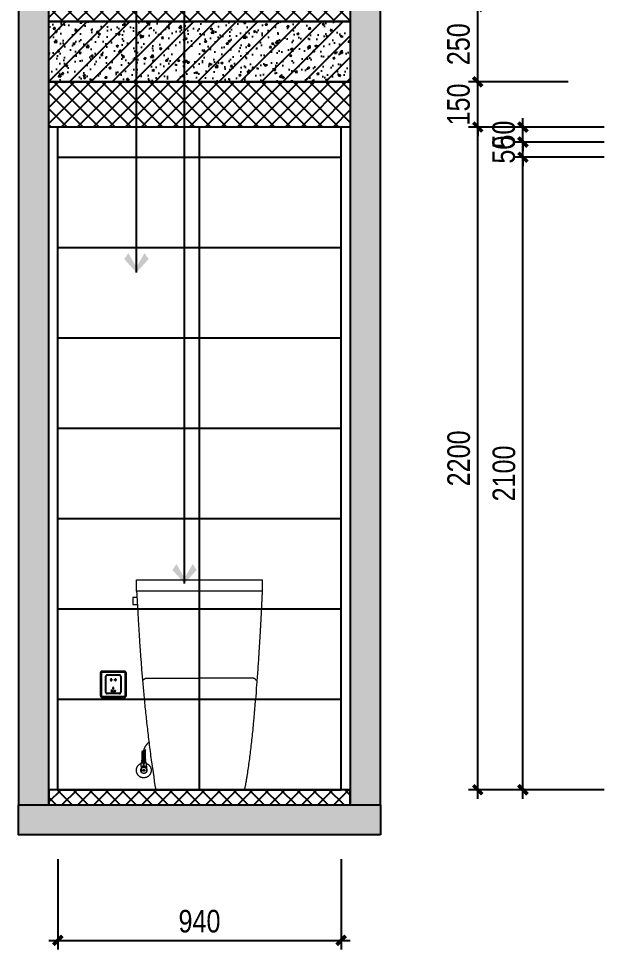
# Model space of a CAD drawing. Extents: x 468514 to 728049, y -74127 to 69080.
# Drawn here: x 593392 to 595365, y 38111 to 41201 of the extents above; entities that cross this region are included whole.
import ezdxf

# ---------------------------------------------------------------- set-up
doc = ezdxf.new("R2010")
doc.units = 0
doc.header["$LTSCALE"] = 500
doc.header["$MEASUREMENT"] = 0
doc.linetypes.add('DASH', pattern=[0.35, 0.25, -0.1])
doc.linetypes.add('DASHED2', pattern=[9.525, 6.35, -3.175])
doc.layers.get('Defpoints').update_dxf_attribs({"color": 229})
for name, color, linetype in [('_____2', 1, 'Continuous'), ('E 立面填充', 250, 'Continuous'), ('E 立面墙体', 245, 'Continuous'), ('E 立面家具、洁具', 153, 'Continuous'), ('E 立面标注尺寸', 9, 'Continuous'), ('E 立面装饰完成线', 225, 'Continuous')]:
    doc.layers.add(name, color=color, linetype=linetype)
doc.styles.add('PDC DIM', font='PMingLiU-ExtB.ttf', dxfattribs={"width": 0.85})
doc.dimstyles.new('PDC-A2', dxfattribs={"dimscale": 0, "dimtxt": 2.5, "dimasz": 1, "dimexe": 1, "dimexo": 1, "dimgap": 0.7, "dimtad": 1, "dimdec": 0, "dimtxsty": 'PDC DIM', "dimblk": 'ARCHTICK', "dimcen": 1, "dimdle": 1, "dimclrd": 8, "dimclre": 8, "dimclrt": 9, "dimadec": 0, "dimazin": 0, "dimtfac": 1, "dimtdec": 0, "dimtix": 1, "dimtmove": 2, "dimatfit": 3, "dimldrblk": 'PDC A2 T R', "dimfxl": 10, "dimfxlon": 1, "dimarcsym": 0})

# ---------------------------------------------------------------- blocks, each defined once
blk = doc.blocks.new('AI9-BLK63')
at = {"layer": '_____2', "color": 250}
blk.add_line((0.027, -0.14), (0, -0.118), dxfattribs=at)
blk.add_lwpolyline([(-0.027, -0.14), (0, -0.118), (0, 0.097), (0, 0.179)], dxfattribs=at)
blk = doc.blocks.new('AI9-BLK62')
at = {"layer": '_____2', "color": 250}
for p in [(-0.027, 0.011), (0.027, 0.011)]:
    blk.add_line(p, (0, -0.011), dxfattribs=at)
blk = doc.blocks.new('AI9-BLK61')
at = {"layer": '_____2', "color": 7}
for name, p in [('AI9-BLK62', (0, 0.16)), ('AI9-BLK63', (0, -0.031))]:
    blk.add_blockref(name, p, dxfattribs=at)
blk = doc.blocks.new('AI9-BLK53')
at = {"layer": '_____2', "color": 250}
for p, q in [((-0.101, 0.023), (0.101, 0.023)), ((-0.101, -0.023), (0.101, -0.023))]:
    blk.add_line(p, q, dxfattribs=at)
blk = doc.blocks.new('rtyr')
at = {"linetype": 'DASHED2', "lineweight": 0}
for p, q in [((256669.9, -48189.3), (256669.9, -48152.2)), ((256669.9, -48152.2), (257087.5, -48152.2)), ((257087.5, -48189.3), (257087.5, -48152.2)), ((256700.6, -48716.2), (256687, -48721.9)), ((256688.2, -48747.7), (256688.2, -48721.4)), ((256688.2, -48724.6), (256690.9, -48722)), ((256688.2, -48727), (256690.9, -48724.4)), ((256688.2, -48729.4), (256690.9, -48726.7)), ((256688.3, -48731.7), (256690.9, -48729.1)), ((256693.1, -48724), (256689.7, -48720.7)), ((256693.1, -48726.4), (256689.7, -48723.1)), ((256693.1, -48728.8), (256689.7, -48725.4)), ((256693.1, -48731.2), (256689.7, -48727.8)), ((256693.1, -48721.7), (256691.4, -48720.1)), ((256691.9, -48722.9), (256695.2, -48719.6)), ((256691.9, -48725.3), (256695.2, -48722)), ((256691.9, -48727.7), (256695.2, -48724.4)), ((256691.9, -48730), (256695.2, -48726.7)), ((256691.9, -48732.4), (256695.2, -48729.1)), ((256697.4, -48724), (256694.1, -48720.7)), ((256697.4, -48726.4), (256694.1, -48723.1)), ((256697.4, -48728.8), (256694.1, -48725.4)), ((256697.4, -48731.2), (256694.1, -48727.8)), ((256697.4, -48721.6), (256694.5, -48718.7)), ((256697.4, -48719.3), (256696.1, -48718.1)), ((256696.2, -48720.5), (256699.4, -48717.4)), ((256696.2, -48722.9), (256699.4, -48719.8)), ((256696.2, -48725.3), (256699.4, -48722.2)), ((256696.2, -48727.7), (256699.4, -48724.5)), ((256696.2, -48730), (256699.4, -48726.9)), ((256696.2, -48732.4), (256699.4, -48729.3)), ((256699.4, -48747.7), (256699.4, -48716.7)), ((256687.8, -48752.3), (256687.8, -48749.9)), ((256687.8, -48756.9), (256687.8, -48754.6)), ((256688.1, -48759.7), (256688.1, -48759.2)), ((256688.2, -48743.7), (256690.9, -48741)), ((256688.2, -48746), (256690.9, -48743.4)), ((256688.3, -48734.1), (256690.9, -48731.5)), ((256688.3, -48736.5), (256690.9, -48733.9)), ((256688.3, -48738.8), (256690.9, -48736.2)), ((256688.3, -48741.2), (256690.9, -48738.6)), ((256689, -48747.6), (256690.9, -48745.7)), ((256693.1, -48733.5), (256689.7, -48730.2)), ((256693.1, -48735.9), (256689.7, -48732.6)), ((256693.1, -48738.3), (256689.7, -48735)), ((256693.1, -48740.7), (256689.7, -48737.4)), ((256693.1, -48743.1), (256689.7, -48739.7)), ((256693.1, -48745.4), (256689.7, -48742.1)), ((256692.9, -48747.6), (256689.7, -48744.5)), ((256691.9, -48734.8), (256695.2, -48731.5)), ((256691.9, -48737.2), (256695.2, -48733.9)), ((256691.9, -48739.6), (256695.2, -48736.2)), ((256691.9, -48741.9), (256695.2, -48738.6)), ((256691.9, -48744.3), (256695.2, -48741)), ((256691.9, -48746.7), (256695.2, -48743.4)), ((256693.3, -48747.6), (256695.2, -48745.7)), ((256694.6, -48759.7), (256693.8, -48760.4)), ((256697.4, -48733.5), (256694.1, -48730.2)), ((256697.4, -48735.9), (256694.1, -48732.6)), ((256697.4, -48738.3), (256694.1, -48735)), ((256697.4, -48740.7), (256694.1, -48737.4)), ((256697.4, -48743.1), (256694.1, -48739.7)), ((256697.4, -48745.4), (256694.1, -48742.1)), ((256697.2, -48747.6), (256694.1, -48744.5)), ((256696.2, -48734.8), (256699.4, -48731.7)), ((256696.2, -48737.2), (256699.4, -48734.1)), ((256696.2, -48739.6), (256699.4, -48736.4)), ((256696.2, -48741.9), (256699.4, -48738.8)), ((256696.2, -48744.3), (256699.4, -48741.2)), ((256696.2, -48746.7), (256699.4, -48743.6)), ((256697.6, -48747.7), (256699.4, -48745.9)), ((256699.5, -48759.7), (256699.5, -48759.2)), ((256699.8, -48752.3), (256699.8, -48749.9)), ((256699.8, -48756.9), (256699.8, -48754.6)), ((256685.1, -48771), (256702.5, -48771)), ((256685.1, -48771.9), (256702.5, -48771.9)), ((256685.1, -48778.9), (256685.1, -48789.3)), ((256694.6, -48770.3), (256693.8, -48769.7)), ((256702.5, -48778.9), (256702.5, -48789.3))]:
    blk.add_line(p, q, dxfattribs=at)
for points in [[(256671.2, -48210.6), (256657.5, -48210.6), (256657.5, -48233), (256671.7, -48233)], [(256692.9, -48759.7), (256693.8, -48760.4), (256693.8, -48762.4)], [(256692.9, -48770.3), (256693.8, -48769.7), (256693.8, -48763)]]:
    blk.add_lwpolyline(points, dxfattribs=at)
blk.add_lwpolyline([(256685, -48759.7), (256684.4, -48760.4), (256684.4, -48769.6), (256685.2, -48770.3), (256702.4, -48770.3), (256703.2, -48769.6), (256703.2, -48760.4), (256702.5, -48759.7)], close=True, dxfattribs=at)
for radius in [10.2, 3.28]:
    blk.add_circle((256693.8, -48784), radius, dxfattribs=at)
for centre, major_axis, ratio in [((256690.8, -48751.1), (0, 1.18), 0.354545), ((256690.8, -48755.7), (0, 1.16), 0.361111), ((256693.8, -48751.1), (0.01, 1.18), 0.354531), ((256693.8, -48755.7), (0.01, 1.16), 0.361096), ((256696.8, -48751.1), (0, 1.18), 0.354545), ((256696.8, -48755.7), (0, 1.16), 0.361111)]:
    blk.add_ellipse(centre, major_axis=major_axis, ratio=ratio, dxfattribs=at)
for points, knots in [([(256733.2, -48848.5), (256684.2, -48543.1), (256674.7, -48257.2), (256669.9, -48189.3), (256669.9, -48189.3), (257087.5, -48189.3), (257087.5, -48189.3), (257087.5, -48189.3), (257068.8, -48652.1), (257028.5, -48848.5), (257028.5, -48848.5), (256733.2, -48848.5), (256733.2, -48848.5)], [0, 0, 0, 0, 1, 1, 1, 2, 2, 2, 3, 3, 3, 4, 4, 4, 4]), ([(256691.3, -48485.7), (256697.7, -48475.7), (256703.8, -48478.6), (256714.3, -48478.6), (256724.8, -48478.6), (256877.2, -48478.6), (256877.2, -48478.6)], [0, 0, 0, 0, 1, 1, 1, 2, 2, 2, 2]), ([(257066.9, -48485.7), (257060.5, -48475.7), (257054.5, -48478.6), (257043.9, -48478.6), (257033.4, -48478.6), (256880.9, -48478.6), (256880.9, -48478.6)], [0, 0, 0, 0, 1, 1, 1, 2, 2, 2, 2]), ([(256687.8, -48747.6), (256687.5, -48747.6), (256687.2, -48748.1), (256687.2, -48748.8), (256687.2, -48749.4), (256687.5, -48749.9), (256687.8, -48749.9)], [0, 0, 0, 0, 1, 1, 1, 2, 2, 2, 2]), ([(256687.8, -48752.3), (256687.5, -48752.3), (256687.2, -48752.8), (256687.2, -48753.4), (256687.2, -48754.1), (256687.5, -48754.6), (256687.8, -48754.6)], [0, 0, 0, 0, 1, 1, 1, 2, 2, 2, 2]), ([(256687.8, -48756.9), (256687.5, -48756.9), (256687.2, -48757.4), (256687.2, -48758.1), (256687.2, -48758.7), (256687.5, -48759.2), (256687.8, -48759.2)], [0, 0, 0, 0, 1, 1, 1, 2, 2, 2, 2]), ([(256699.8, -48749.9), (256700.1, -48749.9), (256700.4, -48749.4), (256700.4, -48748.8), (256700.4, -48748.1), (256700.1, -48747.6), (256699.8, -48747.6)], [3, 3, 3, 3, 4, 4, 4, 5, 5, 5, 5]), ([(256699.8, -48754.6), (256700.1, -48754.6), (256700.4, -48754.1), (256700.4, -48753.4), (256700.4, -48752.8), (256700.1, -48752.3), (256699.8, -48752.3)], [3, 3, 3, 3, 4, 4, 4, 5, 5, 5, 5]), ([(256699.8, -48759.2), (256700.1, -48759.2), (256700.4, -48758.7), (256700.4, -48758.1), (256700.4, -48757.4), (256700.1, -48756.9), (256699.8, -48756.9)], [3, 3, 3, 3, 4, 4, 4, 5, 5, 5, 5]), ([(256703.2, -48761.6), (256712.1, -48765.2), (256718.4, -48774), (256718.4, -48784.3), (256718.4, -48797.9), (256707.4, -48808.9), (256693.8, -48808.9), (256680.2, -48808.9), (256669.2, -48797.9), (256669.2, -48784.3), (256669.2, -48774), (256675.5, -48765.2), (256684.4, -48761.5)], [0, 0, 0, 0, 1, 1, 1, 2, 2, 2, 3, 3, 3, 4, 4, 4, 4]), ([(256685.1, -48770.3), (256685.1, -48770.3), (256685.1, -48775.2), (256685.1, -48777.2), (256685, -48778.5), (256684.6, -48779.7), (256684.5, -48780.2)], [0, 0, 0, 0, 1, 1, 1, 2, 2, 2, 2]), ([(256702.5, -48770.3), (256702.5, -48770.3), (256702.5, -48775.2), (256702.5, -48777.2), (256702.5, -48778.5), (256702.9, -48779.7), (256703.1, -48780.2)], [0, 0, 0, 0, 1, 1, 1, 2, 2, 2, 2])]:
    blk.add_open_spline(points, degree=3, knots=knots, dxfattribs=at)
for points in [[(256708.6, -48692.5), (256703.1, -48697.4), (256693.5, -48710), (256693.2, -48719.3)], [(256710.7, -48689.5), (256710.2, -48690.7), (256709.5, -48691.7), (256708.6, -48692.5)], [(256699.8, -48747.6), (256699.8, -48747.6), (256687.8, -48747.6), (256687.8, -48747.6)], [(256687.8, -48749.9), (256687.8, -48749.9), (256699.8, -48749.9), (256699.8, -48749.9)], [(256699.8, -48752.3), (256699.8, -48752.3), (256687.8, -48752.3), (256687.8, -48752.3)], [(256687.8, -48754.6), (256687.8, -48754.6), (256699.8, -48754.6), (256699.8, -48754.6)], [(256699.8, -48756.9), (256699.8, -48756.9), (256687.8, -48756.9), (256687.8, -48756.9)], [(256687.8, -48759.2), (256687.8, -48759.2), (256699.8, -48759.2), (256699.8, -48759.2)]]:
    blk.add_open_spline(points, degree=3, dxfattribs=at)
at = {"linetype": 'DASHED2', "lineweight": 0, "xscale": 31.05000000000007, "yscale": 31.05000000000007, "zscale": 31.05000000000007}
for name, p in [('AI9-BLK61', (256693.8, -48765)), ('AI9-BLK53', (256693.8, -48784))]:
    blk.add_blockref(name, p, dxfattribs=at)
blk = doc.blocks.new('ffffaasd')
at = {"linetype": 'DASH', "lineweight": -2, "ltscale": 20}
for p, q in [((69855.2, 418079.7), (69855.2, 418028.7)), ((69901.2, 418084.7), (69860.2, 418084.7)), ((69906.2, 418079.7), (69906.2, 418028.7)), ((69901.2, 418023.7), (69860.2, 418023.7))]:
    blk.add_line(p, q, dxfattribs=at)
for points in [[(69843.2, 418011.7), (69918.2, 418011.7, 0.414214), (69923.2, 418016.7), (69923.2, 418091.7, 0.414214), (69918.2, 418096.7), (69843.2, 418096.7, 0.414214), (69838.2, 418091.7), (69838.2, 418016.7, 0.414214)], [(69843.2, 418013.7), (69918.2, 418013.7, 0.414214), (69921.2, 418016.7), (69921.2, 418091.7, 0.414214), (69918.2, 418094.7), (69843.2, 418094.7, 0.414214), (69840.2, 418091.7), (69840.2, 418016.7, 0.414214)]]:
    blk.add_lwpolyline(points, format="xyb", close=True, dxfattribs=at)
for points in [[(69873.7, 418066.6), (69875.7, 418066.6), (69875.7, 418071.6), (69873.7, 418071.6)], [(69887.7, 418066.6), (69885.7, 418066.6), (69885.7, 418071.6), (69887.7, 418071.6)]]:
    blk.add_lwpolyline(points, dxfattribs=at)
for points in [[(69875.8, 418028.1), (69877.7, 418028.6), (69876.2, 418034.4), (69874.2, 418033.9)], [(69879.7, 418037.6), (69881.7, 418037.6), (69881.7, 418043.6), (69879.7, 418043.6)], [(69885.6, 418028.1), (69883.7, 418028.6), (69885.2, 418034.4), (69887.2, 418033.9)]]:
    blk.add_lwpolyline(points, close=True, dxfattribs=at)
for centre, radius, start, end in [((69860.2, 418079.7), 5, 90, 180), ((69901.2, 418079.7), 5, 0, 90), ((69873.9, 418069.1), 2.51, 93.6471, 266.3529), ((69887.5, 418069.1), 2.51, 273.6471, 86.3529), ((69860.2, 418028.7), 5, 180, 270), ((69901.2, 418028.7), 5, 270, 0)]:
    blk.add_arc(centre, radius, start, end, dxfattribs=at)
blk = doc.blocks.new('d34')
at = {"linetype": 'ByBlock', "lineweight": -2}
blk.add_blockref('ffffaasd', (0, 0), dxfattribs=at)
blk = doc.blocks.new('_ArchTick')
at = {"color": 0, "linetype": 'ByBlock', "const_width": 0.4}
blk.add_lwpolyline([(-0.5, -0.5), (0.5, 0.5)], dxfattribs=at)
blk = doc.blocks.new('*D1330')
at = {"layer": 'Defpoints', "color": 0, "transparency": 16777216}
for p in [(593521.9, 38441), (594461.9, 38441), (594461.9, 38141)]:
    blk.add_point(p, dxfattribs=at)
at = {"layer": 'E 立面标注尺寸', "color": 8, "lineweight": -2, "transparency": 16777216}
for p, q in [((593521.9, 38411), (593521.9, 38111)), ((594461.9, 38411), (594461.9, 38111)), ((593491.9, 38141), (594491.9, 38141))]:
    blk.add_line(p, q, dxfattribs=at)
at = {"layer": 'E 立面标注尺寸', "color": 8, "lineweight": -2, "transparency": 16777216, "xscale": 29.99999882274668, "yscale": 29.99999882274668, "zscale": 29.99999882274668, "rotation": 180}
blk.add_blockref('_ArchTick', (593521.9, 38141), dxfattribs=at)
at = {"layer": 'E 立面标注尺寸', "color": 8, "lineweight": -2, "transparency": 16777216, "xscale": 29.99999882274668, "yscale": 29.99999882274668, "zscale": 29.99999882274668}
blk.add_blockref('_ArchTick', (594461.9, 38141), dxfattribs=at)
at = {"layer": 'E 立面标注尺寸', "color": 9, "transparency": 16777216, "insert": (593991.9, 38204.2), "char_height": 75, "attachment_point": 5, "style": 'PDC DIM'}
blk.add_mtext('940', dxfattribs=at)
blk = doc.blocks.new('PDC A2 T R')
at = {"color": 0, "linetype": 'ByBlock'}
blk.add_line((0, 0), (-2, 0), dxfattribs=at)
for points in [[(-2.15, 0.89), (-1.49, 1.35), (-0.6, 0), (0, 0)], [(-2.15, -0.89), (-1.49, -1.35), (-0.6, 0), (0, 0)]]:
    blk.add_solid(points, dxfattribs=at)
blk = doc.blocks.new('*D1399')
at = {"layer": 'Defpoints', "color": 0, "transparency": 16777216}
for p in [(595064.7, 40741), (595364.7, 40741), (595364.7, 38641)]:
    blk.add_point(p, dxfattribs=at)
at = {"layer": 'E 立面标注尺寸', "color": 8, "lineweight": -2, "transparency": 16777216}
for p, q in [((595064.7, 38611), (595064.7, 40771)), ((595334.7, 40741), (595034.7, 40741)), ((595334.7, 38641), (595034.7, 38641))]:
    blk.add_line(p, q, dxfattribs=at)
at = {"layer": 'E 立面标注尺寸', "color": 8, "lineweight": -2, "transparency": 16777216, "xscale": 29.99999882274668, "yscale": 29.99999882274668, "zscale": 29.99999882274668}
for p, rotation in [((595064.7, 40741), 90), ((595064.7, 38641), 270)]:
    blk.add_blockref('_ArchTick', p, dxfattribs=dict(at, rotation=rotation))
at = {"layer": 'E 立面标注尺寸', "color": 9, "transparency": 16777216, "insert": (595002, 39691), "char_height": 75, "attachment_point": 5, "rotation": 90, "style": 'PDC DIM'}
blk.add_mtext('2100', dxfattribs=at)
blk = doc.blocks.new('*D1400')
at = {"layer": 'Defpoints', "color": 0, "transparency": 16777216}
for p in [(595064.7, 40791), (595364.7, 40791), (595364.7, 40741)]:
    blk.add_point(p, dxfattribs=at)
at = {"layer": 'E 立面标注尺寸', "color": 8, "lineweight": -2, "transparency": 16777216}
for p, q in [((595064.7, 40791), (595064.7, 40821)), ((595334.7, 40791), (595034.7, 40791)), ((595064.7, 40741), (595064.7, 40791)), ((595334.7, 40741), (595034.7, 40741)), ((595064.7, 40741), (595064.7, 40711))]:
    blk.add_line(p, q, dxfattribs=at)
at = {"layer": 'E 立面标注尺寸', "color": 8, "lineweight": -2, "transparency": 16777216, "xscale": 29.99999882274668, "yscale": 29.99999882274668, "zscale": 29.99999882274668}
for p, rotation in [((595064.7, 40791), 270), ((595064.7, 40741), 90)]:
    blk.add_blockref('_ArchTick', p, dxfattribs=dict(at, rotation=rotation))
at = {"layer": 'E 立面标注尺寸', "color": 9, "transparency": 16777216, "insert": (595001.3, 40766), "char_height": 75, "attachment_point": 5, "rotation": 90, "style": 'PDC DIM'}
blk.add_mtext('50', dxfattribs=at)
blk = doc.blocks.new('*D1401')
at = {"layer": 'Defpoints', "color": 0}
for p in [(595064.7, 40841), (595364.7, 40841), (595364.7, 40791)]:
    blk.add_point(p, dxfattribs=at)
at = {"layer": 'E 立面标注尺寸', "color": 8, "lineweight": -2}
for p, q in [((595064.7, 40841), (595064.7, 40871)), ((595334.7, 40841), (595034.7, 40841)), ((595064.7, 40791), (595064.7, 40841)), ((595334.7, 40791), (595034.7, 40791)), ((595064.7, 40791), (595064.7, 40761))]:
    blk.add_line(p, q, dxfattribs=at)
at = {"layer": 'E 立面标注尺寸', "color": 8, "lineweight": -2, "xscale": 29.99999882274668, "yscale": 29.99999882274668, "zscale": 29.99999882274668}
for p, rotation in [((595064.7, 40841), 270), ((595064.7, 40791), 90)]:
    blk.add_blockref('_ArchTick', p, dxfattribs=dict(at, rotation=rotation))
at = {"layer": 'E 立面标注尺寸', "color": 9, "insert": (595001.3, 40816), "char_height": 75, "attachment_point": 5, "rotation": 90, "style": 'PDC DIM'}
blk.add_mtext('50', dxfattribs=at)
blk = doc.blocks.new('*D1402')
at = {"layer": 'Defpoints', "color": 0}
for p in [(594914.7, 40991), (595364.7, 40991), (595364.7, 40841)]:
    blk.add_point(p, dxfattribs=at)
at = {"layer": 'E 立面标注尺寸', "color": 8, "lineweight": -2}
for p, q in [((594914.7, 40991), (594914.7, 41021)), ((595214.7, 40991), (594884.7, 40991)), ((594914.7, 40841), (594914.7, 40991)), ((595214.7, 40841), (594884.7, 40841)), ((594914.7, 40841), (594914.7, 40811))]:
    blk.add_line(p, q, dxfattribs=at)
at = {"layer": 'E 立面标注尺寸', "color": 8, "lineweight": -2, "xscale": 29.99999882274668, "yscale": 29.99999882274668, "zscale": 29.99999882274668}
for p, rotation in [((594914.7, 40991), 270), ((594914.7, 40841), 90)]:
    blk.add_blockref('_ArchTick', p, dxfattribs=dict(at, rotation=rotation))
at = {"layer": 'E 立面标注尺寸', "color": 9, "insert": (594851.3, 40916), "char_height": 75, "attachment_point": 5, "rotation": 90, "style": 'PDC DIM'}
blk.add_mtext('150', dxfattribs=at)
blk = doc.blocks.new('*D1403')
at = {"layer": 'Defpoints', "color": 0}
for p in [(594914.7, 41241), (595364.7, 41241), (595364.7, 40991)]:
    blk.add_point(p, dxfattribs=at)
at = {"layer": 'E 立面标注尺寸', "color": 8, "lineweight": -2}
for p, q in [((594914.7, 40961), (594914.7, 41271)), ((595214.7, 41241), (594884.7, 41241)), ((595214.7, 40991), (594884.7, 40991))]:
    blk.add_line(p, q, dxfattribs=at)
at = {"layer": 'E 立面标注尺寸', "color": 8, "lineweight": -2, "xscale": 29.99999882274668, "yscale": 29.99999882274668, "zscale": 29.99999882274668}
for p, rotation in [((594914.7, 41241), 90), ((594914.7, 40991), 270)]:
    blk.add_blockref('_ArchTick', p, dxfattribs=dict(at, rotation=rotation))
at = {"layer": 'E 立面标注尺寸', "color": 9, "insert": (594851.3, 41116), "char_height": 75, "attachment_point": 5, "rotation": 90, "style": 'PDC DIM'}
blk.add_mtext('250', dxfattribs=at)
blk = doc.blocks.new('*D1407')
at = {"layer": 'Defpoints', "color": 0}
for p in [(594914.7, 40841), (595364.7, 40841), (595364.7, 38641)]:
    blk.add_point(p, dxfattribs=at)
at = {"layer": 'E 立面标注尺寸', "color": 8, "lineweight": -2}
for p, q in [((594914.7, 38611), (594914.7, 40871)), ((595214.7, 40841), (594884.7, 40841)), ((595214.7, 38641), (594884.7, 38641))]:
    blk.add_line(p, q, dxfattribs=at)
at = {"layer": 'E 立面标注尺寸', "color": 8, "lineweight": -2, "xscale": 29.99999882274668, "yscale": 29.99999882274668, "zscale": 29.99999882274668}
for p, rotation in [((594914.7, 40841), 90), ((594914.7, 38641), 270)]:
    blk.add_blockref('_ArchTick', p, dxfattribs=dict(at, rotation=rotation))
at = {"layer": 'E 立面标注尺寸', "color": 9, "insert": (594852, 39741), "char_height": 75, "attachment_point": 5, "rotation": 90, "style": 'PDC DIM'}
blk.add_mtext('2200', dxfattribs=at)

msp = doc.modelspace()

# ---------------------------------------------------------------- hatches: boundary and pattern name
at = {"layer": 'E 立面填充'}
h = msp.add_hatch(dxfattribs=at)
h.set_pattern_fill('ANSI37', color=256, scale=300)
h.set_pattern_definition([(45, (-3608.715, -250), (-26.5165043, 26.5165043), []), (135, (-3608.715, -250), (-26.5165043, -26.5165043), [])])
h.paths.add_polyline_path([(593491.9, 40991), (594491.9, 40991), (594491.9, 40841), (593491.9, 40841)])
at = {"layer": 'E 立面墙体'}
h = msp.add_hatch(dxfattribs=at)
h.set_pattern_fill('钢筋混凝土', color=250, scale=10, pattern_type=2)
h.set_pattern_definition([(45, (68769.5, 0), (-35.355339, 35.355339), []), (50, (68769.5, 0), (71.726018, -6.2752135), [7.5, -82.5]), (355, (68769.5, 0), (-13.875133, 75.219213), [6, -66]), (100.4514, (68775.476, -0.52), (57.850938, 68.943954), [6.374019, -70.114211]), (46.1842, (68769.5, 20), (106.724105, -16.551901), [11.25, -123.75]), (96.6356, (68778.39, 18.62), (93.46627, 97.411787), [9.561029, -105.1713]), (351.1842, (68769.5, 20), (93.466195, 97.41186), [9, -99]), (21, (68779.5, 15), (59.690705, -40.261889), [7.5, -82.5]), (326, (68779.5, 15), (24.331533, 72.515005), [6, -66]), (71.4514, (68784.47, 11.645), (84.022263, 32.25305), [6.374019, -70.114211]), (37.5, (68769.5, 0), (1.2159855, 33.2893854), [0.5, -65.2, 0.5, -67, 0.5, -66.25]), (7.5, (68769.5, 0), (26.3069537, 39.4411712), [0.5, -38.2, 0.5, -63.7, 0.5, -25.25]), (327.5, (68747.2, 0), (53.3822436, -2.2554872), [0.5, -25, 0.5, -78, 0.5, -103.5]), (317.5, (68737.2, 0), (58.318617, 10.0104982), [0.5, -32.5, 0.5, -51.8, 0.5, -73.5])])
h.paths.add_polyline_path([(593391.9, 38591), (593491.9, 38591), (593491.9, 43891), (593391.9, 43891)])
h = msp.add_hatch(dxfattribs=at)
h.set_pattern_fill('钢筋混凝土', color=250, scale=10, pattern_type=2)
h.set_pattern_definition([(45, (62769.5, 0), (-35.355339, 35.355339), []), (50, (62769.5, 0), (71.726018, -6.2752135), [7.5, -82.5]), (355, (62769.5, 0), (-13.875133, 75.219213), [6, -66]), (100.4514, (62775.476, -0.52), (57.850938, 68.943954), [6.374019, -70.114211]), (46.1842, (62769.5, 20), (106.724105, -16.551901), [11.25, -123.75]), (96.6356, (62778.39, 18.62), (93.46627, 97.411787), [9.561029, -105.1713]), (351.1842, (62769.5, 20), (93.466195, 97.41186), [9, -99]), (21, (62779.5, 15), (59.690705, -40.261889), [7.5, -82.5]), (326, (62779.5, 15), (24.331533, 72.515005), [6, -66]), (71.4514, (62784.47, 11.645), (84.022263, 32.25305), [6.374019, -70.114211]), (37.5, (62769.5, 0), (1.2159855, 33.2893854), [0.5, -65.2, 0.5, -67, 0.5, -66.25]), (7.5, (62769.5, 0), (26.3069537, 39.4411712), [0.5, -38.2, 0.5, -63.7, 0.5, -25.25]), (327.5, (62747.2, 0), (53.3822436, -2.2554872), [0.5, -25, 0.5, -78, 0.5, -103.5]), (317.5, (62737.2, 0), (58.318617, 10.0104982), [0.5, -32.5, 0.5, -51.8, 0.5, -73.5])])
h.paths.add_polyline_path([(594591.9, 43891), (594491.9, 43891), (594491.9, 38591), (594591.9, 38591)])
h = msp.add_hatch(dxfattribs=at)
h.set_pattern_fill('ANSI37', color=250, scale=300)
h.set_pattern_definition([(45, (57769.5, -250), (-26.5165043, 26.5165043), []), (135, (57769.5, -250), (-26.5165043, -26.5165043), [])])
h.paths.add_polyline_path([(594491.9, 41191), (593491.9, 41191), (593491.9, 41241), (594491.9, 41241)])
h = msp.add_hatch(dxfattribs=at)
h.set_pattern_fill('钢筋混凝土', color=250, scale=10, pattern_type=2)
h.set_pattern_definition([(45, (57769.5, -250), (-35.355339, 35.355339), []), (50, (57769.5, -250), (71.726018, -6.2752135), [7.5, -82.5]), (355, (57769.5, -250), (-13.875133, 75.219213), [6, -66]), (100.4514, (57775.476, -250.52), (57.850938, 68.943954), [6.374019, -70.114211]), (46.1842, (57769.5, -230), (106.724105, -16.551901), [11.25, -123.75]), (96.6356, (57778.39, -231.38), (93.46627, 97.411787), [9.561029, -105.1713]), (351.1842, (57769.5, -230), (93.466195, 97.41186), [9, -99]), (21, (57779.5, -235), (59.690705, -40.261889), [7.5, -82.5]), (326, (57779.5, -235), (24.331533, 72.515005), [6, -66]), (71.4514, (57784.47, -238.355), (84.022263, 32.25305), [6.374019, -70.114211]), (37.5, (57769.5, -250), (1.2159855, 33.2893854), [0.5, -65.2, 0.5, -67, 0.5, -66.25]), (7.5, (57769.5, -250), (26.3069537, 39.4411712), [0.5, -38.2, 0.5, -63.7, 0.5, -25.25]), (327.5, (57747.2, -250), (53.3822436, -2.2554872), [0.5, -25, 0.5, -78, 0.5, -103.5]), (317.5, (57737.2, -250), (58.318617, 10.0104982), [0.5, -32.5, 0.5, -51.8, 0.5, -73.5])])
h.paths.add_polyline_path([(594491.9, 40991), (593491.9, 40991), (593491.9, 41191), (594491.9, 41191)])
h = msp.add_hatch(dxfattribs=at)
h.set_pattern_fill('ANSI37', color=250, scale=300)
h.set_pattern_definition([(45, (63169.5, 0), (-26.5165043, 26.5165043), []), (135, (63169.5, 0), (-26.5165043, -26.5165043), [])])
h.paths.add_polyline_path([(593491.9, 38591), (594491.9, 38591), (594491.9, 38641), (593491.9, 38641)])
h = msp.add_hatch(color=250, dxfattribs=at)
h.dxf.hatch_style = 1
h.paths.add_polyline_path([(594591.9, 38491), (593391.9, 38491), (593391.9, 38591), (594591.9, 38591)])
at = {"layer": 'E 立面家具、洁具'}
h = msp.add_hatch(dxfattribs=at)
h.set_pattern_fill('_USER', color=250, scale=600, angle=90, pattern_type=0)
h.set_pattern_definition([(90, (593991.94, 38641), (-600, 4e-14), [])])
h.paths.add_polyline_path([(594491.9, 39841), (593491.9, 39841), (593491.9, 38641), (594491.9, 38641)])
h.paths.add_polyline_path([(594491.9, 40841), (593491.9, 40841), (593491.9, 39841), (594491.9, 39841)])
h = msp.add_hatch(dxfattribs=at)
h.set_pattern_fill('_USER', color=250, scale=300, pattern_type=0)
h.set_pattern_definition([(0, (593491.94, 38641), (0, 300), [])])
h.paths.add_polyline_path([(594461.9, 38641), (594461.9, 40841), (593521.9, 40841), (593521.9, 38641)])

# ---------------------------------------------------------------- linework, layer by layer
at = {"layer": 'E 立面墙体'}
for points in [[(593391.9, 38591), (593491.9, 38591), (593491.9, 43891), (593391.9, 43891)], [(594591.9, 43891), (594491.9, 43891), (594491.9, 38591), (594591.9, 38591)], [(594491.9, 40991), (593491.9, 40991), (593491.9, 41191), (594491.9, 41191)], [(594591.9, 38491), (593391.9, 38491), (593391.9, 38591), (594591.9, 38591)]]:
    msp.add_lwpolyline(points, close=True, dxfattribs=at)
at = {"layer": 'E 立面家具、洁具'}
msp.add_line((593521.9, 39841), (594461.9, 39841), dxfattribs=at)
at = {"layer": 'E 立面装饰完成线'}
for p, q in [((593521.9, 38641), (593521.9, 40841)), ((594461.9, 38641), (594461.9, 40841))]:
    msp.add_line(p, q, dxfattribs=at)
for points in [[(594491.9, 41191), (593491.9, 41191), (593491.9, 41241), (594491.9, 41241)], [(593491.9, 40991), (594491.9, 40991), (594491.9, 40841), (593491.9, 40841)], [(593491.9, 38591), (594491.9, 38591), (594491.9, 38641), (593491.9, 38641)]]:
    msp.add_lwpolyline(points, close=True, dxfattribs=at)

# ---------------------------------------------------------------- block references
at = {"layer": 'E 立面家具、洁具', "linetype": 'Continuous'}
msp.add_blockref('rtyr', (337113.3, 87489.5), dxfattribs=at)
at = {"layer": 'E 立面家具、洁具', "linetype": 'DASH', "ltscale": 20}
msp.add_blockref('d34', (523825.2, -379063.2), dxfattribs=at)

# ---------------------------------------------------------------- dimensions: what is measured, and where the dimension line sits
at = {"layer": 'E 立面标注尺寸'}
for base, p1, p2, picture, middle in [((594914.7, 41241), (595364.7, 40991), (595364.7, 41241), '*D1403', (594851.3, 41116)), ((594914.7, 40991), (595364.7, 40841), (595364.7, 40991), '*D1402', (594851.3, 40916)), ((594914.7, 40841), (595364.7, 38641), (595364.7, 40841), '*D1407', (594852, 39741)), ((595064.7, 40841), (595364.7, 40791), (595364.7, 40841), '*D1401', (595001.3, 40816)), ((595064.7, 40791), (595364.7, 40741), (595364.7, 40791), '*D1400', (595001.3, 40766)), ((595064.7, 40741), (595364.7, 38641), (595364.7, 40741), '*D1399', (595002, 39691))]:
    dim = msp.add_linear_dim(base=base, p1=p1, p2=p2, angle=90, dimstyle='PDC-A2', override={"dimscale": 29.999999}, dxfattribs=at)
    dim.commit()
    dim.dimension.update_dxf_attribs({"geometry": picture, "text_midpoint": middle})
dim = msp.add_linear_dim(base=(594461.9, 38141), p1=(593521.9, 38441), p2=(594461.9, 38441), dimstyle='PDC-A2', override={"dimscale": 29.999999}, dxfattribs=at)
dim.commit()
dim.dimension.update_dxf_attribs({"geometry": '*D1330', "text_midpoint": (593991.9, 38204.2)})

# ---------------------------------------------------------------- leaders
at = {"layer": 'E 立面标注尺寸', "annotation_type": 0, "has_hookline": 1, "hookline_direction": 0}
for points, text_width in [([(593782.6, 40358), (593782.6, 44441), (593865.2, 44441)], 625.9), ([(593942.3, 39325.8), (593942.3, 44291), (594075.1, 44291)], 352.2)]:
    msp.add_leader(points, dimstyle='PDC-A2', override={"dimscale": 29.999999, "dimtad": 0}, dxfattribs=dict(at, text_width=text_width))

doc.saveas('drawing.dxf')
